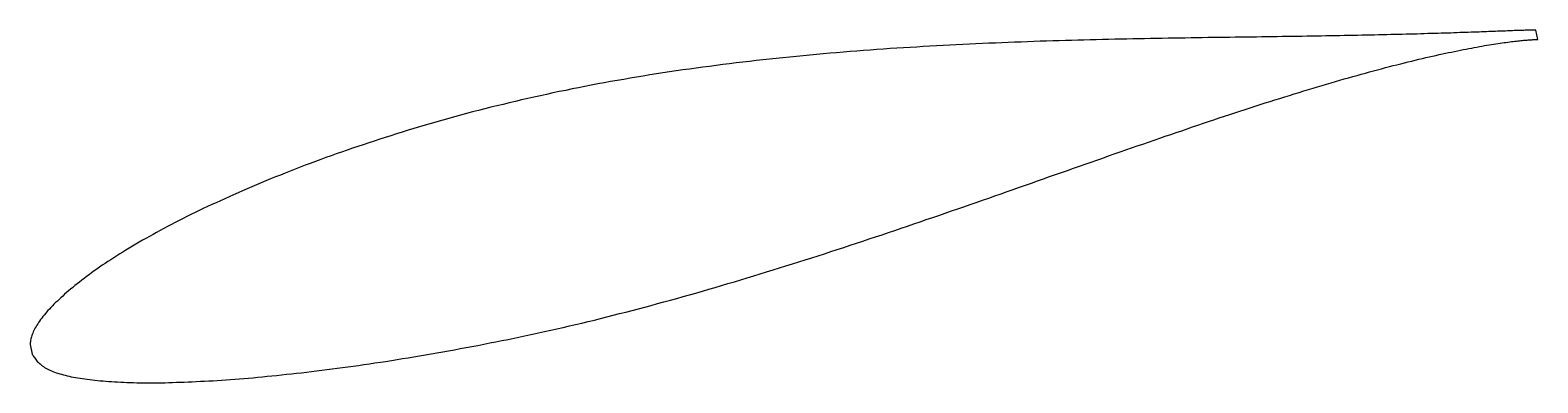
# Model space of a CAD drawing. Header units: metres. Extents: x -40 to 81, y -11 to 17.
import ezdxf

# ---------------------------------------------------------------- set-up
doc = ezdxf.new("R2010")
doc.units = ezdxf.units.M

msp = doc.modelspace()

# ---------------------------------------------------------------- linework, layer by layer
msp.add_lwpolyline([(80.76, 17.37), (80.76, 17.37), (80.75, 17.37), (80.74, 17.37), (80.73, 17.38), (80.7, 17.38), (80.68, 17.38), (80.65, 17.38), (80.61, 17.38), (80.57, 17.38), (80.52, 17.38), (80.47, 17.38), (80.42, 17.38), (80.36, 17.38), (80.29, 17.37), (80.23, 17.37), (80.15, 17.37), (80.07, 17.37), (79.99, 17.37), (79.9, 17.37), (79.81, 17.36), (79.71, 17.36), (79.61, 17.36), (79.5, 17.35), (79.39, 17.35), (79.28, 17.35), (79.16, 17.34), (79.03, 17.34), (78.9, 17.33), (78.77, 17.33), (78.63, 17.32), (78.48, 17.32), (78.34, 17.31), (78.18, 17.31), (78.03, 17.3), (77.86, 17.29), (77.7, 17.29), (77.53, 17.28), (77.35, 17.27), (77.17, 17.27), (76.99, 17.26), (76.8, 17.25), (76.61, 17.25), (76.41, 17.24), (76.21, 17.23), (76, 17.22), (75.79, 17.22), (75.57, 17.21), (75.35, 17.2), (75.13, 17.19), (74.9, 17.18), (74.67, 17.18), (74.43, 17.17), (74.19, 17.16), (73.94, 17.15), (73.69, 17.14), (73.44, 17.14), (73.18, 17.13), (72.92, 17.12), (72.65, 17.11), (72.38, 17.1), (72.1, 17.1), (71.82, 17.09), (71.54, 17.08), (71.25, 17.07), (70.96, 17.06), (70.66, 17.06), (70.36, 17.05), (70.06, 17.04), (69.75, 17.03), (69.44, 17.03), (69.13, 17.02), (68.81, 17.01), (68.48, 17), (68.15, 17), (67.82, 16.99), (67.49, 16.98), (67.15, 16.97), (66.81, 16.97), (66.46, 16.96), (66.11, 16.95), (65.76, 16.95), (65.4, 16.94), (65.04, 16.93), (64.67, 16.93), (64.3, 16.92), (63.93, 16.92), (63.56, 16.91), (63.18, 16.9), (62.79, 16.9), (62.41, 16.89), (62.02, 16.88), (61.63, 16.88), (61.23, 16.87), (60.83, 16.87), (60.43, 16.86), (60.02, 16.85), (59.61, 16.85), (59.2, 16.84), (58.79, 16.84), (58.37, 16.83), (57.95, 16.82), (57.52, 16.82), (57.09, 16.81), (56.66, 16.81), (56.23, 16.8), (55.79, 16.79), (55.35, 16.79), (54.91, 16.78), (54.47, 16.78), (54.02, 16.77), (53.57, 16.76), (53.12, 16.76), (52.66, 16.75), (52.2, 16.74), (51.74, 16.73), (51.28, 16.73), (50.81, 16.72), (50.34, 16.71), (49.87, 16.7), (49.4, 16.69), (48.92, 16.69), (48.45, 16.68), (47.97, 16.67), (47.48, 16.66), (47, 16.65), (46.51, 16.64), (46.02, 16.62), (45.53, 16.61), (45.04, 16.6), (44.54, 16.59), (44.05, 16.58), (43.55, 16.56), (43.05, 16.55), (42.55, 16.53), (42.04, 16.52), (41.54, 16.5), (41.03, 16.49), (40.52, 16.47), (40.01, 16.45), (39.5, 16.43), (38.98, 16.41), (38.47, 16.4), (37.95, 16.37), (37.44, 16.35), (36.92, 16.33), (36.4, 16.31), (35.87, 16.29), (35.35, 16.26), (34.83, 16.24), (34.3, 16.21), (33.78, 16.18), (33.25, 16.16), (32.72, 16.13), (32.19, 16.1), (31.66, 16.07), (31.13, 16.03), (30.6, 16), (30.07, 15.97), (29.54, 15.93), (29, 15.9), (28.47, 15.86), (27.93, 15.82), (27.4, 15.78), (26.86, 15.74), (26.33, 15.7), (25.79, 15.66), (25.25, 15.62), (24.71, 15.57), (24.18, 15.53), (23.64, 15.48), (23.1, 15.43), (22.56, 15.38), (22.03, 15.33), (21.49, 15.28), (20.95, 15.23), (20.41, 15.17), (19.87, 15.11), (19.34, 15.06), (18.8, 15), (18.26, 14.94), (17.72, 14.88), (17.19, 14.82), (16.65, 14.75), (16.12, 14.69), (15.58, 14.62), (15.05, 14.55), (14.51, 14.48), (13.98, 14.41), (13.44, 14.34), (12.91, 14.26), (12.38, 14.19), (11.85, 14.11), (11.32, 14.03), (10.79, 13.95), (10.26, 13.87), (9.73, 13.79), (9.21, 13.7), (8.68, 13.62), (8.16, 13.53), (7.64, 13.44), (7.11, 13.35), (6.59, 13.26), (6.07, 13.16), (5.56, 13.07), (5.04, 12.97), (4.52, 12.87), (4.01, 12.77), (3.5, 12.67), (2.99, 12.56), (2.48, 12.46), (1.97, 12.35), (1.46, 12.24), (0.96, 12.13), (0.45, 12.02), (-0.05, 11.91), (-0.55, 11.8), (-1.04, 11.68), (-1.54, 11.56), (-2.03, 11.44), (-2.53, 11.32), (-3.02, 11.2), (-3.5, 11.08), (-3.99, 10.95), (-4.47, 10.83), (-4.96, 10.7), (-5.44, 10.57), (-5.91, 10.44), (-6.39, 10.31), (-6.86, 10.18), (-7.33, 10.04), (-7.8, 9.91), (-8.27, 9.77), (-8.73, 9.63), (-9.19, 9.5), (-9.65, 9.36), (-10.11, 9.22), (-10.57, 9.07), (-11.02, 8.93), (-11.47, 8.79), (-11.91, 8.65), (-12.36, 8.5), (-12.8, 8.36), (-13.24, 8.21), (-13.68, 8.06), (-14.11, 7.92), (-14.54, 7.77), (-14.97, 7.62), (-15.4, 7.47), (-15.82, 7.32), (-16.24, 7.17), (-16.65, 7.02), (-17.07, 6.86), (-17.48, 6.71), (-17.89, 6.56), (-18.29, 6.4), (-18.7, 6.25), (-19.09, 6.09), (-19.49, 5.94), (-19.88, 5.78), (-20.27, 5.63), (-20.66, 5.47), (-21.04, 5.31), (-21.42, 5.15), (-21.8, 5), (-22.17, 4.84), (-22.54, 4.68), (-22.91, 4.52), (-23.27, 4.36), (-23.63, 4.2), (-23.99, 4.04), (-24.34, 3.88), (-24.69, 3.72), (-25.04, 3.56), (-25.38, 3.41), (-25.72, 3.25), (-26.06, 3.09), (-26.39, 2.93), (-26.72, 2.77), (-27.05, 2.61), (-27.37, 2.45), (-27.68, 2.29), (-28, 2.13), (-28.31, 1.97), (-28.62, 1.81), (-28.92, 1.65), (-29.22, 1.49), (-29.51, 1.33), (-29.81, 1.18), (-30.09, 1.02), (-30.38, 0.86), (-30.66, 0.7), (-30.93, 0.55), (-31.21, 0.39), (-31.47, 0.23), (-31.74, 0.08), (-32, -0.08), (-32.26, -0.23), (-32.51, -0.39), (-32.76, -0.54), (-33, -0.69), (-33.24, -0.85), (-33.48, -1), (-33.71, -1.15), (-33.94, -1.3), (-34.16, -1.45), (-34.38, -1.61), (-34.6, -1.76), (-34.81, -1.9), (-35.02, -2.05), (-35.22, -2.2), (-35.42, -2.35), (-35.62, -2.5), (-35.81, -2.64), (-35.99, -2.79), (-36.17, -2.93), (-36.35, -3.07), (-36.53, -3.22), (-36.7, -3.36), (-36.86, -3.5), (-37.02, -3.64), (-37.18, -3.77), (-37.33, -3.91), (-37.48, -4.05), (-37.62, -4.18), (-37.76, -4.31), (-37.9, -4.44), (-38.03, -4.57), (-38.16, -4.7), (-38.28, -4.83), (-38.4, -4.95), (-38.51, -5.08), (-38.62, -5.2), (-38.72, -5.32), (-38.82, -5.44), (-38.92, -5.56), (-39.01, -5.68), (-39.1, -5.79), (-39.18, -5.91), (-39.26, -6.02), (-39.33, -6.14), (-39.4, -6.25), (-39.47, -6.36), (-39.53, -6.47), (-39.59, -6.57), (-39.64, -6.68), (-39.69, -6.78), (-39.73, -6.88), (-39.77, -6.98), (-39.8, -7.08), (-39.83, -7.17), (-39.86, -7.27), (-39.88, -7.35), (-39.9, -7.44), (-39.91, -7.52), (-39.92, -7.59), (-39.93, -7.66), (-39.94, -7.71), (-39.94, -7.76), (-39.94, -7.79), (-39.78, -8.56), (-39.78, -8.56), (-39.77, -8.58), (-39.75, -8.61), (-39.72, -8.65), (-39.69, -8.7), (-39.65, -8.77), (-39.6, -8.84), (-39.55, -8.91), (-39.49, -8.99), (-39.43, -9.06), (-39.37, -9.14), (-39.3, -9.21), (-39.22, -9.28), (-39.14, -9.35), (-39.06, -9.42), (-38.97, -9.49), (-38.88, -9.55), (-38.78, -9.62), (-38.68, -9.68), (-38.57, -9.74), (-38.46, -9.79), (-38.35, -9.85), (-38.23, -9.9), (-38.11, -9.95), (-37.98, -10), (-37.85, -10.05), (-37.71, -10.1), (-37.57, -10.14), (-37.43, -10.18), (-37.28, -10.22), (-37.13, -10.26), (-36.97, -10.3), (-36.81, -10.33), (-36.64, -10.37), (-36.47, -10.4), (-36.3, -10.43), (-36.12, -10.46), (-35.94, -10.49), (-35.75, -10.52), (-35.56, -10.55), (-35.36, -10.58), (-35.16, -10.6), (-34.96, -10.63), (-34.75, -10.65), (-34.53, -10.67), (-34.32, -10.69), (-34.1, -10.71), (-33.87, -10.73), (-33.64, -10.75), (-33.41, -10.76), (-33.17, -10.78), (-32.93, -10.79), (-32.68, -10.81), (-32.43, -10.82), (-32.18, -10.83), (-31.92, -10.84), (-31.66, -10.84), (-31.39, -10.85), (-31.12, -10.85), (-30.85, -10.86), (-30.57, -10.86), (-30.29, -10.86), (-30.01, -10.86), (-29.72, -10.86), (-29.42, -10.85), (-29.13, -10.85), (-28.83, -10.84), (-28.52, -10.83), (-28.22, -10.82), (-27.9, -10.81), (-27.59, -10.8), (-27.27, -10.79), (-26.95, -10.78), (-26.62, -10.76), (-26.29, -10.74), (-25.96, -10.73), (-25.62, -10.71), (-25.28, -10.69), (-24.94, -10.67), (-24.59, -10.64), (-24.24, -10.62), (-23.89, -10.59), (-23.53, -10.57), (-23.17, -10.54), (-22.81, -10.51), (-22.44, -10.48), (-22.07, -10.45), (-21.7, -10.41), (-21.32, -10.38), (-20.94, -10.34), (-20.56, -10.3), (-20.18, -10.27), (-19.79, -10.22), (-19.39, -10.18), (-19, -10.14), (-18.6, -10.1), (-18.2, -10.05), (-17.8, -10.01), (-17.39, -9.96), (-16.98, -9.91), (-16.57, -9.86), (-16.16, -9.8), (-15.74, -9.75), (-15.32, -9.7), (-14.9, -9.64), (-14.47, -9.58), (-14.04, -9.52), (-13.61, -9.46), (-13.18, -9.4), (-12.74, -9.34), (-12.3, -9.27), (-11.86, -9.2), (-11.42, -9.14), (-10.98, -9.07), (-10.53, -9), (-10.08, -8.92), (-9.63, -8.85), (-9.17, -8.77), (-8.72, -8.7), (-8.26, -8.62), (-7.8, -8.54), (-7.33, -8.46), (-6.87, -8.38), (-6.4, -8.3), (-5.93, -8.21), (-5.46, -8.12), (-4.99, -8.04), (-4.52, -7.95), (-4.04, -7.86), (-3.56, -7.76), (-3.08, -7.67), (-2.6, -7.57), (-2.12, -7.48), (-1.63, -7.38), (-1.15, -7.28), (-0.66, -7.18), (-0.17, -7.07), (0.32, -6.97), (0.81, -6.86), (1.3, -6.75), (1.8, -6.64), (2.29, -6.53), (2.79, -6.42), (3.29, -6.3), (3.79, -6.19), (4.29, -6.07), (4.79, -5.95), (5.29, -5.83), (5.79, -5.7), (6.3, -5.58), (6.8, -5.45), (7.31, -5.32), (7.81, -5.19), (8.32, -5.06), (8.83, -4.93), (9.34, -4.79), (9.85, -4.66), (10.36, -4.52), (10.87, -4.38), (11.38, -4.24), (11.89, -4.1), (12.41, -3.96), (12.92, -3.81), (13.43, -3.67), (13.95, -3.52), (14.46, -3.37), (14.97, -3.22), (15.49, -3.07), (16, -2.92), (16.52, -2.77), (17.04, -2.61), (17.55, -2.46), (18.07, -2.3), (18.58, -2.14), (19.1, -1.98), (19.61, -1.82), (20.13, -1.66), (20.64, -1.5), (21.16, -1.34), (21.68, -1.18), (22.19, -1.01), (22.71, -0.85), (23.22, -0.68), (23.74, -0.52), (24.25, -0.35), (24.76, -0.18), (25.28, -0.02), (25.79, 0.15), (26.3, 0.32), (26.81, 0.49), (27.33, 0.66), (27.84, 0.83), (28.35, 1), (28.86, 1.17), (29.37, 1.34), (29.88, 1.52), (30.38, 1.69), (30.89, 1.86), (31.4, 2.03), (31.9, 2.21), (32.41, 2.38), (32.91, 2.55), (33.41, 2.72), (33.91, 2.9), (34.42, 3.07), (34.92, 3.24), (35.41, 3.42), (35.91, 3.59), (36.41, 3.76), (36.9, 3.93), (37.4, 4.11), (37.89, 4.28), (38.38, 4.45), (38.87, 4.62), (39.36, 4.8), (39.85, 4.97), (40.33, 5.14), (40.82, 5.31), (41.3, 5.48), (41.78, 5.65), (42.26, 5.82), (42.74, 5.98), (43.22, 6.15), (43.69, 6.32), (44.17, 6.49), (44.64, 6.65), (45.11, 6.82), (45.58, 6.98), (46.05, 7.14), (46.51, 7.31), (46.97, 7.47), (47.44, 7.63), (47.89, 7.79), (48.35, 7.95), (48.81, 8.11), (49.26, 8.26), (49.71, 8.42), (50.16, 8.57), (50.61, 8.73), (51.05, 8.88), (51.5, 9.03), (51.94, 9.18), (52.38, 9.33), (52.81, 9.48), (53.25, 9.63), (53.68, 9.77), (54.11, 9.92), (54.53, 10.06), (54.96, 10.21), (55.38, 10.35), (55.8, 10.48), (56.22, 10.62), (56.63, 10.76), (57.04, 10.89), (57.45, 11.03), (57.86, 11.16), (58.26, 11.29), (58.67, 11.42), (59.06, 11.55), (59.46, 11.67), (59.85, 11.8), (60.25, 11.92), (60.63, 12.04), (61.02, 12.16), (61.4, 12.28), (61.78, 12.39), (62.16, 12.51), (62.53, 12.62), (62.9, 12.73), (63.27, 12.84), (63.63, 12.95), (63.99, 13.06), (64.35, 13.16), (64.7, 13.27), (65.06, 13.37), (65.4, 13.47), (65.75, 13.57), (66.09, 13.66), (66.43, 13.76), (66.77, 13.85), (67.1, 13.94), (67.43, 14.03), (67.75, 14.12), (68.08, 14.21), (68.39, 14.29), (68.71, 14.38), (69.02, 14.46), (69.33, 14.54), (69.63, 14.61), (69.94, 14.69), (70.23, 14.77), (70.53, 14.84), (70.82, 14.91), (71.1, 14.98), (71.39, 15.05), (71.67, 15.11), (71.94, 15.18), (72.22, 15.24), (72.48, 15.3), (72.75, 15.36), (73.01, 15.42), (73.27, 15.48), (73.52, 15.53), (73.77, 15.58), (74.01, 15.63), (74.25, 15.68), (74.49, 15.73), (74.72, 15.78), (74.95, 15.83), (75.18, 15.87), (75.4, 15.91), (75.62, 15.95), (75.83, 15.99), (76.04, 16.03), (76.24, 16.07), (76.44, 16.1), (76.64, 16.14), (76.83, 16.17), (77.02, 16.2), (77.21, 16.23), (77.39, 16.26), (77.56, 16.29), (77.73, 16.31), (77.9, 16.34), (78.06, 16.36), (78.22, 16.38), (78.37, 16.4), (78.52, 16.42), (78.67, 16.44), (78.81, 16.46), (78.95, 16.48), (79.08, 16.49), (79.21, 16.51), (79.33, 16.52), (79.45, 16.53), (79.56, 16.55), (79.67, 16.56), (79.78, 16.57), (79.88, 16.57), (79.97, 16.58), (80.07, 16.59), (80.15, 16.6), (80.24, 16.6), (80.31, 16.61), (80.39, 16.61), (80.46, 16.61), (80.52, 16.62), (80.58, 16.62), (80.63, 16.62), (80.68, 16.62), (80.73, 16.62), (80.77, 16.62), (80.81, 16.62), (80.84, 16.62), (80.86, 16.62), (80.89, 16.62), (80.9, 16.62), (80.91, 16.62), (80.92, 16.62), (80.92, 16.62)], close=True)

doc.saveas('drawing.dxf')
